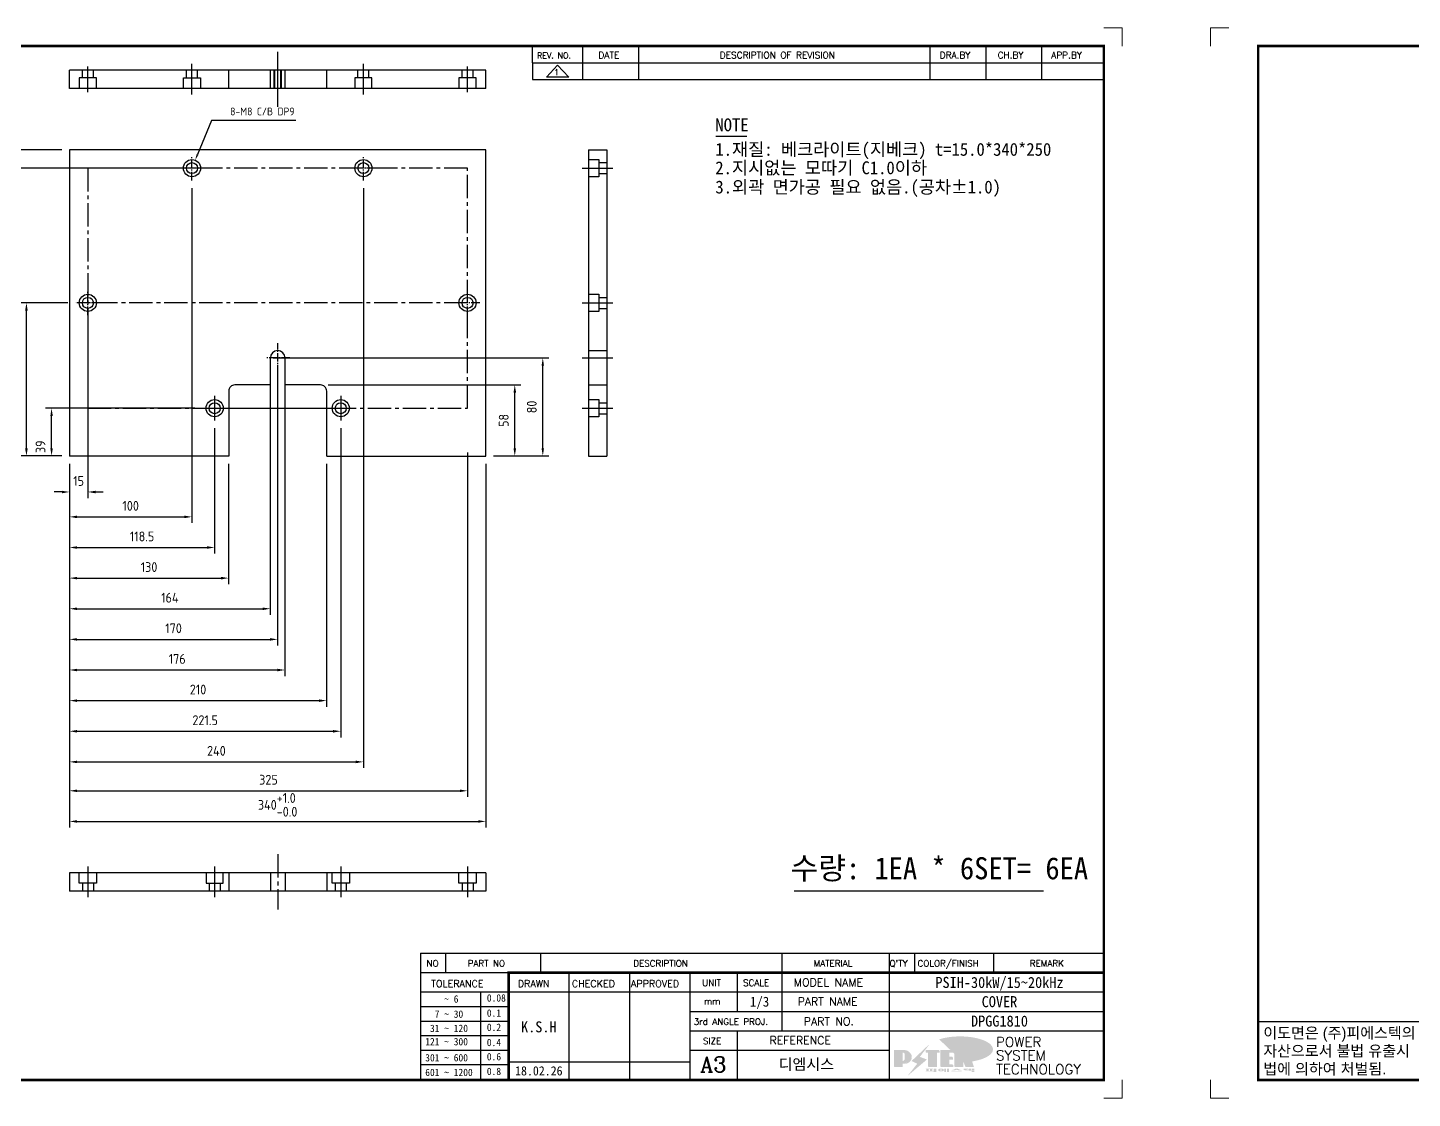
# Model space of a CAD drawing. Header units: millimetres. Extents: x 24815 to 37444, y -10619 to 6020.
# Drawn here: x 26758 to 27889, y -9398 to -8524 of the extents above; entities that cross this region are included whole.
import ezdxf
from ezdxf.enums import TextEntityAlignment as Align

# ---------------------------------------------------------------- set-up
doc = ezdxf.new("R2010")
doc.units = ezdxf.units.MM
for name, pattern in [('CENTER', [50.8, 31.75, -6.35, 6.35, -6.35]), ('CENTER1', [10, 7, -1, 1, -1]), ('CENTER2', [28.575, 19.05, -3.175, 3.175, -3.175]), ('HIDDEN', [9.525, 6.35, -3.175])]:
    doc.linetypes.add(name, pattern=pattern)
for name, color, linetype in [('______', 7, 'Continuous'), ('CENTER', 1, 'CENTER'), ('FORMAT-1', 7, 'Continuous'), ('HIDDEN', 2, 'HIDDEN'), ('line', 3, 'Continuous')]:
    doc.layers.add(name, color=color, linetype=linetype)
doc.styles.add('h1', font='')
doc.styles.add('HAN', font='')
doc.styles.add('RC', font='ROMANC.SHX')
doc.styles.add('ROMANT', font='romant')
doc.styles.get("Standard").update_dxf_attribs({"font": 'ISOCP.SHX', "bigfont": 'WHGTXT.SHX'})
doc.styles.get('h1').set_extended_font_data('New Gulim')
doc.styles.get('HAN').set_extended_font_data('GulimChe')
doc.dimstyles.new('PS-2', dxfattribs={"dimscale": 2, "dimtxt": 3.2, "dimasz": 2.5, "dimexe": 2, "dimexo": 2.5, "dimgap": 2, "dimtad": 1, "dimtoh": 1, "dimrnd": 0.05, "dimzin": 12, "dimdsep": 46, "dimtxsty": 'Standard', "dimcen": 0, "dimclrt": 2, "dimazin": 3, "dimtfac": 1, "dimtofl": 0, "dimtmove": 0, "dimatfit": 3, "dimfxl": 0.18, "dimtolj": 1, "dimtzin": 0, "dimarcsym": 0})
doc.dimstyles.new('PS-2.5', dxfattribs={"dimscale": 2.5, "dimtxt": 3.2, "dimasz": 2.5, "dimexe": 2, "dimexo": 2.5, "dimgap": 2, "dimtad": 1, "dimtoh": 1, "dimrnd": 0.05, "dimzin": 12, "dimdsep": 46, "dimtxsty": 'Standard', "dimcen": 0, "dimclrt": 2, "dimazin": 3, "dimtfac": 1, "dimtofl": 0, "dimtmove": 0, "dimatfit": 3, "dimfxl": 0.18, "dimtolj": 1, "dimtzin": 0, "dimarcsym": 0})

# ---------------------------------------------------------------- blocks, each defined once
blk = doc.blocks.new('t3')
for p, q in [((0, 15.88), (46.25, 15.88)), ((0, 15.88), (0, 0)), ((46.25, 15.88), (46.25, 0)), ((0, 0), (46.25, 0))]:
    blk.add_line(p, q)
at = {"color": 1, "style": 'h1'}
for s, p in [('이도면은 (주)피에스텍의', (1.4, 11.29)), ('자산으로서 불법 유출시', (1.4, 6.41)), ('법에 의하여 처벌됨.', (1.4, 1.52))]:
    blk.add_text(s, height=3, dxfattribs=at).set_placement(p)
blk = doc.blocks.new('new LOGO')
at = {"layer": 'line'}
h = blk.add_hatch(color=253, dxfattribs=at)
edge = h.paths.add_edge_path()
edge.add_ellipse((333.9, 86.4), major_axis=(-165.9, 0), ratio=0.39426, start_angle=111.51268, end_angle=334.46902)
edge.add_ellipse((314.1, 81.2), major_axis=(-153.7, 0), ratio=0.40699, start_angle=121.30662, end_angle=327.74369, ccw=False)
edge.add_line((394, 27.8), (394.7, 25.6))
h = blk.add_hatch(color=1, dxfattribs=at)
h.paths.add_polyline_path([(41.5, 16.4), (54.3, 16.4, 1), (54.3, 82.9), (0, 82.9), (0, -0.1), (41.5, -0.1)])
h.paths.add_polyline_path([(41.5, 27.9), (41.5, 71.9), (43.6, 71.9, -0.414214), (54.6, 60.9), (54.6, 38.9, -0.414214), (43.6, 27.9)], flags=16)
h.paths.add_polyline_path([(214.7, 71.9), (227.5, 71.9), (227.5, 82.9), (159.7, 82.9), (159.7, 71.9), (172.5, 71.9), (172.5, -0.1), (214.7, -0.1)])
h.paths.add_polyline_path([(276, 37.4), (294.8, 37.4), (294.8, 49.1), (276, 49.1), (276, 71.9), (294.8, 71.9), (294.8, 82.9), (234.5, 82.9), (234.5, -0.1), (297, -0.1), (297, 10.9), (276, 10.9)])
h.paths.add_polyline_path([(347.2, 35.2), (359.7, -0.1), (400.5, -0.1), (379.6, 66.8), (399.7, 82.9), (380.6, 82.9), (347.2, 61.6), (347.2, 82.9), (305.5, 82.9), (305.5, -0.1), (347.2, -0.1)])
h = blk.add_hatch(color=250, dxfattribs=at)
h.paths.add_polyline_path([(44.5, 69.4), (46.6, 69.4, -0.129793), (52, 68, 0.221832), (43.6, 71.9), (41.5, 71.9), (41.5, 27.9), (43.6, 27.9, 0.02048), (44.5, 28)], flags=17)
h.paths.add_polyline_path([(44.5, 13.9), (57.3, 13.9, 0.72362), (77.1, 73.9, -0.679777), (54.3, 16.4), (41.5, 16.4), (41.5, -0.1), (3, -0.1), (3, -2.6), (44.5, -2.6)])
h.paths.add_polyline_path([(117.9, 14.2), (71.5, -44.4), (77.1, -39.6), (120.8, 15.6), (92, 28.9), (173.3, 106), (177.5, 111.4), (89.1, 27.6)])
h.paths.add_polyline_path([(162.7, 71.9), (162.7, 69.4), (172.5, 69.4), (172.5, 71.9)], flags=17)
h.paths.add_polyline_path([(217.7, 69.4), (230.5, 69.4), (230.5, 80.4), (227.5, 80.4), (227.5, 71.9), (214.7, 71.9), (214.7, -0.1), (175.5, -0.1), (175.5, -2.6), (217.7, -2.6)])
h.paths.add_polyline_path([(297.8, 46.6), (294.8, 46.6), (294.8, 37.4), (276, 37.4), (276, 10.9), (279, 10.9), (279, 34.9), (297.8, 34.9)])
h.paths.add_polyline_path([(300, 8.4), (297, 8.4), (297, -0.1), (237.5, -0.1), (237.5, -2.6), (300, -2.6)])
h.paths.add_polyline_path([(297.8, 80.4), (294.8, 80.4), (294.8, 71.9), (276, 71.9), (276, 49.1), (279, 49.1), (279, 69.4), (297.8, 69.4)])
h.paths.add_polyline_path([(350.2, 80.4), (347.2, 80.4), (347.2, 61.6), (350.2, 63.5)])
h.paths.add_polyline_path([(350.2, 26.7), (347.2, 35.2), (347.2, -0.1), (308.5, -0.1), (308.5, -2.6), (350.2, -2.6)])
h.paths.add_polyline_path([(402.7, 80.4), (396.5, 80.4), (379.6, 66.8), (400.5, -0.1), (361.8, -0.1), (362.7, -2.6), (403.5, -2.6), (382.6, 64.3)])
blk.add_hatch(color=5, dxfattribs=at).paths.add_polyline_path([(166.3, 35), (131, 49), (180.4, 112.7), (92, 28.9), (120.8, 15.6), (74.4, -43)])
h = blk.add_hatch(color=250, dxfattribs=at)
edge = h.paths.add_edge_path()
edge.add_ellipse((237.8, -17.6), major_axis=(-14.3, 0), ratio=0.526336, start_angle=192.2456, end_angle=269.07481)
edge.add_line((238.1, -10.1), (237.6, -10.1))
edge.add_ellipse((237.8, -17.6), major_axis=(-14.3, 0), ratio=0.526336, start_angle=270.92519, end_angle=449.07481)
edge.add_line((237.6, -25.1), (238.1, -25.1))
edge.add_ellipse((237.8, -17.6), major_axis=(-14.3, 0), ratio=0.526336, start_angle=450.92519, end_angle=527.7544)
edge.add_line((251.7, -19.2), (254.1, -19.2))
edge.add_line((254.1, -19.2), (254.1, -27.1))
edge.add_line((254.1, -27.1), (263.1, -27.1))
edge.add_line((263.1, -27.1), (263.1, -10.1))
edge.add_line((263.1, -10.1), (254.1, -10.1))
edge.add_line((254.1, -10.1), (254.1, -16))
edge.add_line((254.1, -16), (251.7, -16))
h.paths.add_polyline_path([(241, -16.4), (241, -18.7, -1), (234.4, -18.7), (234.4, -16.4, -1)], flags=16)
h.paths.add_polyline_path([(278.2, -10.1), (268.1, -10.1), (268.1, -27.1), (278.2, -27.1)])
h.paths.add_polyline_path([(310.3, -10.1), (310.3, -11.1, -0.157169), (289.3, -17.5), (294, -19.9, 0.128407), (316.3, -15.9, 0.128407), (338.6, -19.9), (343.3, -17.5, -0.157169), (322.2, -11.1), (322.2, -10.1)])
h.paths.add_polyline_path([(342.1, -25.1), (342.1, -22.3), (290.4, -22.3), (290.4, -25.1)])
h.paths.add_polyline_path([(352, -10.1), (352, -16.2, 0.414214), (354, -18.2), (378.7, -18.2), (378.7, -19.6), (390.2, -19.6), (390.2, -10.1), (378.7, -10.1), (378.7, -13.6), (374.7, -13.6), (374.7, -15.1), (378.7, -15.1), (378.7, -16.2), (364.7, -16.2), (364.7, -15.1), (371.2, -15.1), (371.2, -13.6), (364.7, -13.6), (364.7, -12.6), (374.7, -12.6), (374.7, -10.1)])
h.paths.add_polyline_path([(393.8, -10.1), (393.8, -19.6), (405, -19.6), (405, -10.1)])
h.paths.add_polyline_path([(405, -27.1), (405, -20.9), (356.8, -20.9), (356.8, -23), (391.8, -23), (391.8, -27.1)])
h.paths.add_polyline_path([(200.4, -10.1), (200.4, -22.3), (193.2, -22.3), (193.2, -12.6), (196.6, -12.6), (196.6, -10.1), (161, -10.1), (161, -12.6), (164.5, -12.6), (164.5, -22.3), (161, -22.3), (161, -25.1), (200.4, -25.1), (200.4, -27.1), (213.9, -27.1), (213.9, -10.1)])
h.paths.add_polyline_path([(182, -12.6), (175.6, -12.6), (175.6, -22.3), (182, -22.3)], flags=17)
blk = doc.blocks.new('format-3')
at = {"color": 3, "lineweight": 9}
for p, q in [((0, 286.3), (0, 291.3)), ((5, 291.3), (0, 291.3)), ((414.5, 291.3), (419.5, 291.3)), ((419.5, 286.3), (419.5, 291.3)), ((0, 5), (0, 0)), ((419.5, 5), (419.5, 0)), ((5, 0), (0, 0)), ((414.5, 0), (419.5, 0))]:
    blk.add_line(p, q, dxfattribs=at)
at = {"color": 180}
for p, q in [((258.97, 281.75), (258.97, 286.3)), ((272.71, 281.75), (272.71, 286.3)), ((287.94, 281.75), (287.94, 286.3)), ((367.22, 281.75), (367.22, 286.3)), ((382.45, 281.75), (382.45, 286.3)), ((397.61, 281.75), (397.61, 286.3)), ((258.97, 281.75), (414.5, 281.75)), ((228.5, 39.49), (228.5, 5)), ((228.5, 39.49), (414.5, 39.49)), ((235.29, 39.49), (235.29, 34.21)), ((261.24, 34.21), (261.24, 39.49)), ((326.9, 39.49), (326.9, 34.21)), ((356.11, 39.49), (356.11, 34.21)), ((362.93, 39.49), (362.93, 34.21)), ((384.48, 39.49), (384.48, 34.21)), ((228.5, 34.21), (252.48, 34.21)), ((268.96, 5), (268.96, 34.21)), ((285.45, 5), (285.45, 34.21)), ((301.94, 5), (301.94, 34.21)), ((314.72, 34.21), (314.72, 23.65)), ((326.9, 34.21), (326.9, 18.37)), ((356.11, 34.21), (356.11, 5)), ((228.5, 28.93), (252.48, 28.93)), ((244.89, 5.23), (244.89, 28.93)), ((252.48, 28.93), (414.5, 28.93)), ((228.5, 24.98), (252.48, 24.98)), ((301.94, 23.65), (414.5, 23.65)), ((228.5, 21.03), (252.48, 21.03)), ((228.5, 17.08), (252.48, 17.08)), ((301.94, 18.37), (414.5, 18.37)), ((314.72, 18.37), (314.72, 5)), ((228.5, 13.13), (252.48, 13.13)), ((301.94, 13.09), (356.11, 13.09)), ((228.5, 9.18), (252.48, 9.18)), ((252.48, 9.95), (301.94, 9.95))]:
    blk.add_line(p, q, dxfattribs=at)
at = {"const_width": 0.7}
blk.add_lwpolyline([(252.48, 5), (252.48, 34.21), (414.5, 34.21)], dxfattribs=at)
at = {"layer": 'FORMAT-1', "const_width": 0.7}
blk.add_lwpolyline([(13, 5), (13, 286.3), (414.5, 286.3), (414.5, 5)], close=True, dxfattribs=at)
blk.add_blockref('t3', (13, 5))
at = {"xscale": 0.05400000000000027, "yscale": 0.05400000000000027, "zscale": 0.05400000000000027}
blk.add_blockref('new LOGO', (357.35, 8.65), dxfattribs=at)
at = {"color": 2}
for s, height, style, p in [('REV. NO.', 1.56, 'RC', (260.23, 282.95)), ('DATE', 1.788, 'RC', (276.95, 282.94)), ('DESCRIPTION OF REVISION', 1.7875, 'RC', (309.98, 282.94)), ('DRA.BY', 1.788, 'RC', (369.83, 282.94)), ('CH.BY', 1.788, 'RC', (385.59, 282.94)), ('APP.BY', 1.788, 'RC', (400.18, 282.94)), ('COLOR/FINISH', 1.7424, 'RC', (363.8, 35.83)), ('NO', 1.742, 'RC', (230.16, 35.83)), ('PART NO', 1.742, 'RC', (241.36, 35.83)), ('DESCRIPTION', 1.7424, 'RC', (286.43, 35.83)), ('MATERIAL', 1.742, 'RC', (335.52, 35.83)), ("Q'TY", 1.742, 'RC', (356.17, 35.83)), ('REMARK', 1.742, 'RC', (394.37, 35.83)), (' TOLERANCE', 1.9, 'RC', (230.11, 30.22)), ('DRAWN', 1.9, 'RC', (255, 30.22)), ('CHECKED', 1.9, 'RC', (269.71, 30.22)), ('APPROVED', 1.9, 'RC', (285.8, 30.22)), ('UNIT', 1.742, 'RC', (305.19, 30.55)), ('SCALE', 1.742, 'RC', (316.32, 30.55)), ('MODEL NAME', 2.178, 'RC', (330.12, 30.46)), ('    ~ 6', 2, 'HAN', (229.8, 26.03)), ('0.08', 2, 'HAN', (246.57, 26.31)), ('mm', 1.742, 'RC', (305.67, 25.56)), ('PART NAME', 2.178, 'RC', (331.17, 25.24)), ('  7 ~ 30', 2, 'HAN', (229.8, 21.91)), ('0.1', 2, 'HAN', (246.57, 22.2)), (' 31 ~ 120', 2, 'HAN', (229.8, 18.04)), ('0.2', 2, 'HAN', (246.57, 18.32)), ('3rd ANGLE PROJ.', 1.7424, 'RC', (302.87, 19.97)), ('PART NO.', 2.178, 'RC', (332.84, 19.85)), ('121 ~ 300', 2, 'HAN', (229.8, 14.42)), ('0.4', 2, 'HAN', (246.57, 14.2)), ('SIZE', 1.742, 'RC', (305.39, 14.71)), ('REFERENCE', 2.178, 'RC', (323.52, 14.69)), ('301 ~ 600', 2, 'HAN', (229.8, 10.04)), ('0.6', 2, 'HAN', (246.57, 10.32)), ('601 ~ 1200', 2, 'HAN', (229.8, 6.05)), ('0.8', 2, 'HAN', (246.57, 6.33))]:
    blk.add_text(s, height=height, dxfattribs=dict(at, style=style)).set_placement(p)
at = {"style": 'ROMANT'}
for s, p in [('POWER', (385.15, 13.96)), ('SYSTEM', (385.15, 10.31)), ('TECHNOLOGY', (385.15, 6.56))]:
    blk.add_text(s, height=2.7, dxfattribs=at).set_placement(p)
at = {"color": 2, "lineweight": 25, "style": 'RC'}
blk.add_text('A3', height=4.182, dxfattribs=at).set_placement((304.61, 7.14))
at = {"style": 'HAN'}
for tag, height, p in [('MODEL-NAME', 3, (386.1, 31.53)), ('SCALE', 2.7, (320.81, 26.29)), ('PART-NAME', 3, (386.1, 26.29)), ('DRA-BY', 3, (260.72, 19.44)), ('CH-BY', 3, (277.21, 19.44)), ('APP-BY', 3, (293.7, 19.44)), ('PART-NO', 3, (386.1, 21.01)), ('DRA-DATE', 2.5, (260.72, 7.47)), ('CH-DATE', 2.5, (277.21, 7.47)), ('APP-DATE', 2.5, (293.7, 7.47)), ('관련업체', 3, (333.52, 9.26))]:
    blk.add_attdef(tag, text='', height=height, dxfattribs=at).set_placement(p, align=Align.MIDDLE_CENTER)
blk = doc.blocks.new('re3')
at = {"color": 180}
for p, q in [((0, 0), (0, -4.55)), ((6.87, -0.64), (3.86, -3.91)), ((6.87, -0.64), (9.88, -3.91)), ((13.74, -4.55), (13.74, 0)), ((28.97, -4.55), (28.97, 0)), ((108.25, -4.55), (108.25, 0)), ((123.49, -4.55), (123.49, 0)), ((138.64, -4.55), (138.64, 0)), ((0, -4.55), (155.53, -4.55)), ((9.88, -3.91), (3.86, -3.91))]:
    blk.add_line(p, q, dxfattribs=at)
at = {"color": 2, "style": 'RC', "oblique": 15}
blk.add_attdef('REV.NO', text='', height=1.56, dxfattribs=at).set_placement((6.59, -2.56), align=Align.MIDDLE_CENTER)
blk.add_attdef('-1', text='', height=1.56, dxfattribs=at).set_placement((9.37, -1.66), align=Align.MIDDLE_LEFT)
at = {"color": 2, "style": 'HAN'}
for tag, p in [('REV.-DATE', (21.36, -2.28)), ('DRA.BY', (115.87, -2.28)), ('CH.BY', (131.07, -2.28)), ('APP.BY', (147.09, -2.28))]:
    blk.add_attdef(tag, text='', height=2.5, dxfattribs=at).set_placement(p, align=Align.MIDDLE_CENTER)
blk.add_attdef('DESCRIPTION-OF-REVISION', text='', height=2.5, dxfattribs=at).set_placement((31.61, -2.28), align=Align.MIDDLE_LEFT)
blk = doc.blocks.new('*D1176')
at = {"color": 0, "lineweight": -2, "transparency": 16777216}
for p, q in [((26908.1, -8599.6), (26896.8, -8627.4)), ((26977.1, -8599.6), (26908.1, -8599.6))]:
    blk.add_line(p, q, dxfattribs=at)
at = {"color": 0, "transparency": 16777216}
blk.add_solid([(26896, -8627.1), (26897.5, -8627.7), (26894.9, -8632.1)], dxfattribs=at)
at = {"layer": 'Defpoints', "color": 0, "transparency": 16777216}
for p in [(26894.9, -8632.1), (26889.6, -8645)]:
    blk.add_point(p, dxfattribs=at)
at = {"color": 2, "transparency": 16777216, "insert": (26949.7, -8592.3), "char_height": 6.4, "attachment_point": 5}
blk.add_mtext('\\A1;8-M8 C/B DP9', dxfattribs=at)
blk = doc.blocks.new('*D1177')
at = {"layer": '______', "color": 0, "lineweight": -2, "ltscale": 10, "transparency": 16777216}
for p, q in [((26807.2, -8764.8), (26807.2, -8907.9)), ((26792.2, -8879.8), (26792.2, -8907.9)), ((26786, -8902.9), (26779.7, -8902.9)), ((26813.5, -8902.9), (26819.7, -8902.9))]:
    blk.add_line(p, q, dxfattribs=at)
at = {"layer": '______', "color": 0, "ltscale": 10, "transparency": 16777216}
for points in [[(26786, -8901.9), (26786, -8904), (26792.2, -8902.9)], [(26813.5, -8901.9), (26813.5, -8904), (26807.2, -8902.9)]]:
    blk.add_solid(points, dxfattribs=at)
at = {"layer": 'Defpoints', "color": 0, "ltscale": 10, "transparency": 16777216}
for p in [(26807.2, -8758.5), (26792.2, -8873.5), (26807.2, -8902.9)]:
    blk.add_point(p, dxfattribs=at)
at = {"layer": '______', "color": 2, "ltscale": 10, "transparency": 16777216, "insert": (26799.7, -8893.9), "char_height": 8, "attachment_point": 5}
blk.add_mtext('\\A1;15', dxfattribs=at)
blk = doc.blocks.new('*D1178')
at = {"layer": '______', "color": 0, "lineweight": -2, "ltscale": 10, "transparency": 16777216}
for p, q in [((26892.2, -8654.8), (26892.2, -8928.2)), ((26792.2, -8879.8), (26792.2, -8928.2)), ((26798.5, -8923.2), (26886, -8923.2))]:
    blk.add_line(p, q, dxfattribs=at)
at = {"layer": '______', "color": 0, "ltscale": 10, "transparency": 16777216}
for points in [[(26798.5, -8922.2), (26798.5, -8924.3), (26792.2, -8923.2)], [(26886, -8922.2), (26886, -8924.3), (26892.2, -8923.2)]]:
    blk.add_solid(points, dxfattribs=at)
at = {"layer": 'Defpoints', "color": 0, "ltscale": 10, "transparency": 16777216}
for p in [(26892.2, -8648.5), (26792.2, -8873.5), (26892.2, -8923.2)]:
    blk.add_point(p, dxfattribs=at)
at = {"layer": '______', "color": 2, "ltscale": 10, "transparency": 16777216, "insert": (26842.2, -8914.2), "char_height": 8, "attachment_point": 5}
blk.add_mtext('\\A1;100', dxfattribs=at)
blk = doc.blocks.new('*D1179')
at = {"layer": '______', "color": 0, "lineweight": -2, "ltscale": 10, "transparency": 16777216}
for p, q in [((26910.7, -8850.8), (26910.7, -8953.2)), ((26792.2, -8879.8), (26792.2, -8953.2)), ((26798.5, -8948.2), (26904.5, -8948.2))]:
    blk.add_line(p, q, dxfattribs=at)
at = {"layer": '______', "color": 0, "ltscale": 10, "transparency": 16777216}
for points in [[(26798.5, -8947.2), (26798.5, -8949.3), (26792.2, -8948.2)], [(26904.5, -8947.2), (26904.5, -8949.3), (26910.7, -8948.2)]]:
    blk.add_solid(points, dxfattribs=at)
at = {"layer": 'Defpoints', "color": 0, "ltscale": 10, "transparency": 16777216}
for p in [(26910.7, -8844.5), (26792.2, -8873.5), (26910.7, -8948.2)]:
    blk.add_point(p, dxfattribs=at)
at = {"layer": '______', "color": 2, "ltscale": 10, "transparency": 16777216, "insert": (26851.5, -8939.2), "char_height": 8, "attachment_point": 5}
blk.add_mtext('\\A1;118.5', dxfattribs=at)
blk = doc.blocks.new('*D1180')
at = {"layer": '______', "color": 0, "lineweight": -2, "ltscale": 10, "transparency": 16777216}
for p, q in [((26792.2, -8879.8), (26792.2, -8978.2)), ((26922.2, -8879.8), (26922.2, -8978.2)), ((26798.5, -8973.2), (26916, -8973.2))]:
    blk.add_line(p, q, dxfattribs=at)
at = {"layer": '______', "color": 0, "ltscale": 10, "transparency": 16777216}
for points in [[(26798.5, -8972.2), (26798.5, -8974.3), (26792.2, -8973.2)], [(26916, -8972.2), (26916, -8974.3), (26922.2, -8973.2)]]:
    blk.add_solid(points, dxfattribs=at)
at = {"layer": 'Defpoints', "color": 0, "ltscale": 10, "transparency": 16777216}
for p in [(26792.2, -8873.5), (26922.2, -8873.5), (26922.2, -8973.2)]:
    blk.add_point(p, dxfattribs=at)
at = {"layer": '______', "color": 2, "ltscale": 10, "transparency": 16777216, "insert": (26857.2, -8964.2), "char_height": 8, "attachment_point": 5}
blk.add_mtext('\\A1;130', dxfattribs=at)
blk = doc.blocks.new('*D1181')
at = {"layer": '______', "color": 0, "lineweight": -2, "ltscale": 10, "transparency": 16777216}
for p, q in [((26956.2, -8799.8), (26956.2, -9003.2)), ((26792.2, -8879.8), (26792.2, -9003.2)), ((26798.5, -8998.2), (26950, -8998.2))]:
    blk.add_line(p, q, dxfattribs=at)
at = {"layer": '______', "color": 0, "ltscale": 10, "transparency": 16777216}
for points in [[(26798.5, -8997.2), (26798.5, -8999.3), (26792.2, -8998.2)], [(26950, -8997.2), (26950, -8999.3), (26956.2, -8998.2)]]:
    blk.add_solid(points, dxfattribs=at)
at = {"layer": 'Defpoints', "color": 0, "ltscale": 10, "transparency": 16777216}
for p in [(26956.2, -8793.5), (26792.2, -8873.5), (26956.2, -8998.2)]:
    blk.add_point(p, dxfattribs=at)
at = {"layer": '______', "color": 2, "ltscale": 10, "transparency": 16777216, "insert": (26874.2, -8989.2), "char_height": 8, "attachment_point": 5}
blk.add_mtext('\\A1;164', dxfattribs=at)
blk = doc.blocks.new('*D1182')
at = {"layer": '______', "color": 0, "lineweight": -2, "ltscale": 10, "transparency": 16777216}
for p, q in [((26962.2, -8800.8), (26962.2, -9028.2)), ((26792.2, -8879.8), (26792.2, -9028.2)), ((26798.5, -9023.2), (26956, -9023.2))]:
    blk.add_line(p, q, dxfattribs=at)
at = {"layer": '______', "color": 0, "ltscale": 10, "transparency": 16777216}
for points in [[(26798.5, -9022.2), (26798.5, -9024.3), (26792.2, -9023.2)], [(26956, -9022.2), (26956, -9024.3), (26962.2, -9023.2)]]:
    blk.add_solid(points, dxfattribs=at)
at = {"layer": 'Defpoints', "color": 0, "ltscale": 10, "transparency": 16777216}
for p in [(26962.2, -8794.5), (26792.2, -8873.5), (26962.2, -9023.2)]:
    blk.add_point(p, dxfattribs=at)
at = {"layer": '______', "color": 2, "ltscale": 10, "transparency": 16777216, "insert": (26877.2, -9014.2), "char_height": 8, "attachment_point": 5}
blk.add_mtext('\\A1;170', dxfattribs=at)
blk = doc.blocks.new('*D1183')
at = {"layer": '______', "color": 0, "lineweight": -2, "ltscale": 10, "transparency": 16777216}
for p, q in [((26968.2, -8799.8), (26968.2, -9053.2)), ((26792.2, -8879.8), (26792.2, -9053.2)), ((26798.5, -9048.2), (26962, -9048.2))]:
    blk.add_line(p, q, dxfattribs=at)
at = {"layer": '______', "color": 0, "ltscale": 10, "transparency": 16777216}
for points in [[(26798.5, -9047.2), (26798.5, -9049.3), (26792.2, -9048.2)], [(26962, -9047.2), (26962, -9049.3), (26968.2, -9048.2)]]:
    blk.add_solid(points, dxfattribs=at)
at = {"layer": 'Defpoints', "color": 0, "ltscale": 10, "transparency": 16777216}
for p in [(26968.2, -8793.5), (26792.2, -8873.5), (26968.2, -9048.2)]:
    blk.add_point(p, dxfattribs=at)
at = {"layer": '______', "color": 2, "ltscale": 10, "transparency": 16777216, "insert": (26880.2, -9039.2), "char_height": 8, "attachment_point": 5}
blk.add_mtext('\\A1;176', dxfattribs=at)
blk = doc.blocks.new('*D1184')
at = {"layer": '______', "color": 0, "lineweight": -2, "ltscale": 10, "transparency": 16777216}
for p, q in [((26792.2, -8879.8), (26792.2, -9078.2)), ((27002.2, -8879.8), (27002.2, -9078.2)), ((26798.5, -9073.2), (26996, -9073.2))]:
    blk.add_line(p, q, dxfattribs=at)
at = {"layer": '______', "color": 0, "ltscale": 10, "transparency": 16777216}
for points in [[(26798.5, -9072.2), (26798.5, -9074.3), (26792.2, -9073.2)], [(26996, -9072.2), (26996, -9074.3), (27002.2, -9073.2)]]:
    blk.add_solid(points, dxfattribs=at)
at = {"layer": 'Defpoints', "color": 0, "ltscale": 10, "transparency": 16777216}
for p in [(26792.2, -8873.5), (27002.2, -8873.5), (27002.2, -9073.2)]:
    blk.add_point(p, dxfattribs=at)
at = {"layer": '______', "color": 2, "ltscale": 10, "transparency": 16777216, "insert": (26897.2, -9064.2), "char_height": 8, "attachment_point": 5}
blk.add_mtext('\\A1;210', dxfattribs=at)
blk = doc.blocks.new('*D1185')
at = {"layer": '______', "color": 0, "lineweight": -2, "ltscale": 10, "transparency": 16777216}
for p, q in [((27013.7, -8850.8), (27013.7, -9103.2)), ((26792.2, -8879.8), (26792.2, -9103.2)), ((26798.5, -9098.2), (27007.5, -9098.2))]:
    blk.add_line(p, q, dxfattribs=at)
at = {"layer": '______', "color": 0, "ltscale": 10, "transparency": 16777216}
for points in [[(26798.5, -9097.2), (26798.5, -9099.3), (26792.2, -9098.2)], [(27007.5, -9097.2), (27007.5, -9099.3), (27013.7, -9098.2)]]:
    blk.add_solid(points, dxfattribs=at)
at = {"layer": 'Defpoints', "color": 0, "ltscale": 10, "transparency": 16777216}
for p in [(27013.7, -8844.5), (26792.2, -8873.5), (27013.7, -9098.2)]:
    blk.add_point(p, dxfattribs=at)
at = {"layer": '______', "color": 2, "ltscale": 10, "transparency": 16777216, "insert": (26903, -9089.2), "char_height": 8, "attachment_point": 5}
blk.add_mtext('\\A1;221.5', dxfattribs=at)
blk = doc.blocks.new('*D1186')
at = {"layer": '______', "color": 0, "lineweight": -2, "ltscale": 10, "transparency": 16777216}
for p, q in [((27032.2, -8654.8), (27032.2, -9128.2)), ((26792.2, -8879.8), (26792.2, -9128.2)), ((26798.5, -9123.2), (27026, -9123.2))]:
    blk.add_line(p, q, dxfattribs=at)
at = {"layer": '______', "color": 0, "ltscale": 10, "transparency": 16777216}
for points in [[(26798.5, -9122.2), (26798.5, -9124.3), (26792.2, -9123.2)], [(27026, -9122.2), (27026, -9124.3), (27032.2, -9123.2)]]:
    blk.add_solid(points, dxfattribs=at)
at = {"layer": 'Defpoints', "color": 0, "ltscale": 10, "transparency": 16777216}
for p in [(27032.2, -8648.5), (26792.2, -8873.5), (27032.2, -9123.2)]:
    blk.add_point(p, dxfattribs=at)
at = {"layer": '______', "color": 2, "ltscale": 10, "transparency": 16777216, "insert": (26912.2, -9114.2), "char_height": 8, "attachment_point": 5}
blk.add_mtext('\\A1;240', dxfattribs=at)
blk = doc.blocks.new('*D1187')
at = {"layer": '______', "color": 0, "lineweight": -2, "ltscale": 10, "transparency": 16777216}
for p, q in [((27117.2, -8870.8), (27117.2, -9151.8)), ((26792.2, -8879.8), (26792.2, -9151.8)), ((26798.5, -9146.8), (27111, -9146.8))]:
    blk.add_line(p, q, dxfattribs=at)
at = {"layer": '______', "color": 0, "ltscale": 10, "transparency": 16777216}
for points in [[(26798.5, -9145.8), (26798.5, -9147.9), (26792.2, -9146.8)], [(27111, -9145.8), (27111, -9147.9), (27117.2, -9146.8)]]:
    blk.add_solid(points, dxfattribs=at)
at = {"layer": 'Defpoints', "color": 0, "ltscale": 10, "transparency": 16777216}
for p in [(26792.2, -8873.5), (27117.2, -8864.5), (27117.2, -9146.8)]:
    blk.add_point(p, dxfattribs=at)
at = {"layer": '______', "color": 2, "ltscale": 10, "transparency": 16777216, "insert": (26954.7, -9137.8), "char_height": 8, "attachment_point": 5}
blk.add_mtext('\\A1;325', dxfattribs=at)
blk = doc.blocks.new('*D1188')
at = {"layer": '______', "color": 0, "lineweight": -2, "ltscale": 10, "transparency": 16777216}
for p, q in [((26792.2, -8879.8), (26792.2, -9176.8)), ((27132.2, -8879.8), (27132.2, -9176.8)), ((26798.5, -9171.8), (27126, -9171.8))]:
    blk.add_line(p, q, dxfattribs=at)
at = {"layer": '______', "color": 0, "ltscale": 10, "transparency": 16777216}
for points in [[(26798.5, -9170.8), (26798.5, -9172.9), (26792.2, -9171.8)], [(27126, -9170.8), (27126, -9172.9), (27132.2, -9171.8)]]:
    blk.add_solid(points, dxfattribs=at)
at = {"layer": 'Defpoints', "color": 0, "ltscale": 10, "transparency": 16777216}
for p in [(26792.2, -8873.5), (27132.2, -8873.5), (27132.2, -9171.8)]:
    blk.add_point(p, dxfattribs=at)
at = {"layer": '______', "color": 2, "ltscale": 10, "transparency": 16777216, "insert": (26962.2, -9158.3), "char_height": 8, "attachment_point": 5}
blk.add_mtext('\\A1;340\\S+1.0^ -0.0;', dxfattribs=at)
blk = doc.blocks.new('*D1189')
at = {"layer": '______', "color": 0, "lineweight": -2, "ltscale": 10, "transparency": 16777216}
for p, q in [((26894.5, -8834.5), (26772.6, -8834.5)), ((26777.6, -8867.3), (26777.6, -8840.8)), ((26786, -8873.5), (26772.6, -8873.5))]:
    blk.add_line(p, q, dxfattribs=at)
at = {"layer": '______', "color": 0, "ltscale": 10, "transparency": 16777216}
for points in [[(26776.6, -8840.8), (26778.6, -8840.8), (26777.6, -8834.5)], [(26776.6, -8867.3), (26778.6, -8867.3), (26777.6, -8873.5)]]:
    blk.add_solid(points, dxfattribs=at)
at = {"layer": 'Defpoints', "color": 0, "ltscale": 10, "transparency": 16777216}
for p in [(26777.6, -8834.5), (26900.7, -8834.5), (26792.2, -8873.5)]:
    blk.add_point(p, dxfattribs=at)
at = {"layer": '______', "color": 2, "ltscale": 10, "transparency": 16777216, "insert": (26768.6, -8866), "char_height": 8, "attachment_point": 5, "rotation": 90}
blk.add_mtext('\\A1;39', dxfattribs=at)
blk = doc.blocks.new('*D1190')
at = {"layer": '______', "color": 0, "lineweight": -2, "ltscale": 10, "transparency": 16777216}
for p, q in [((26958.5, -8793.5), (27183.7, -8793.5)), ((27178.7, -8867.3), (27178.7, -8799.8)), ((27138.5, -8873.5), (27183.7, -8873.5))]:
    blk.add_line(p, q, dxfattribs=at)
at = {"layer": '______', "color": 0, "ltscale": 10, "transparency": 16777216}
for points in [[(27177.7, -8799.8), (27179.7, -8799.8), (27178.7, -8793.5)], [(27177.7, -8867.3), (27179.7, -8867.3), (27178.7, -8873.5)]]:
    blk.add_solid(points, dxfattribs=at)
at = {"layer": 'Defpoints', "color": 0, "ltscale": 10, "transparency": 16777216}
for p in [(26952.2, -8793.5), (27178.7, -8793.5), (27132.2, -8873.5)]:
    blk.add_point(p, dxfattribs=at)
at = {"layer": '______', "color": 2, "ltscale": 10, "transparency": 16777216, "insert": (27169.7, -8833.5), "char_height": 8, "attachment_point": 5, "rotation": 90}
blk.add_mtext('\\A1;80', dxfattribs=at)
blk = doc.blocks.new('*D1191')
at = {"layer": '______', "color": 0, "lineweight": -2, "ltscale": 10, "transparency": 16777216}
for p, q in [((26791, -8748.5), (26752.1, -8748.5)), ((26757.1, -8867.3), (26757.1, -8754.8)), ((26786, -8873.5), (26752.1, -8873.5))]:
    blk.add_line(p, q, dxfattribs=at)
at = {"layer": '______', "color": 0, "ltscale": 10, "transparency": 16777216}
for points in [[(26756, -8754.8), (26758.1, -8754.8), (26757.1, -8748.5)], [(26756, -8867.3), (26758.1, -8867.3), (26757.1, -8873.5)]]:
    blk.add_solid(points, dxfattribs=at)
at = {"layer": 'Defpoints', "color": 0, "ltscale": 10, "transparency": 16777216}
for p in [(26757.1, -8748.5), (26797.2, -8748.5), (26792.2, -8873.5)]:
    blk.add_point(p, dxfattribs=at)
at = {"layer": '______', "color": 2, "ltscale": 10, "transparency": 16777216, "insert": (26748.1, -8811), "char_height": 8, "attachment_point": 5, "rotation": 90}
blk.add_mtext('\\A1;125', dxfattribs=at)
blk = doc.blocks.new('*D1192')
at = {"layer": '______', "color": 0, "lineweight": -2, "ltscale": 10, "transparency": 16777216}
for p, q in [((26876, -8638.5), (26729.5, -8638.5)), ((26734.5, -8867.3), (26734.5, -8644.8)), ((26786, -8873.5), (26729.5, -8873.5))]:
    blk.add_line(p, q, dxfattribs=at)
at = {"layer": '______', "color": 0, "ltscale": 10, "transparency": 16777216}
for points in [[(26733.4, -8644.8), (26735.5, -8644.8), (26734.5, -8638.5)], [(26733.4, -8867.3), (26735.5, -8867.3), (26734.5, -8873.5)]]:
    blk.add_solid(points, dxfattribs=at)
at = {"layer": 'Defpoints', "color": 0, "ltscale": 10, "transparency": 16777216}
for p in [(26734.5, -8638.5), (26882.2, -8638.5), (26792.2, -8873.5)]:
    blk.add_point(p, dxfattribs=at)
at = {"layer": '______', "color": 2, "ltscale": 10, "transparency": 16777216, "insert": (26725.5, -8756), "char_height": 8, "attachment_point": 5, "rotation": 90}
blk.add_mtext('\\A1;235', dxfattribs=at)
blk = doc.blocks.new('*D1193')
at = {"layer": '______', "color": 0, "lineweight": -2, "ltscale": 10, "transparency": 16777216}
for p, q in [((26786, -8623.5), (26704.5, -8623.5)), ((26709.5, -8867.3), (26709.5, -8629.8)), ((26786, -8873.5), (26704.5, -8873.5))]:
    blk.add_line(p, q, dxfattribs=at)
at = {"layer": '______', "color": 0, "ltscale": 10, "transparency": 16777216}
for points in [[(26708.4, -8629.8), (26710.5, -8629.8), (26709.5, -8623.5)], [(26708.4, -8867.3), (26710.5, -8867.3), (26709.5, -8873.5)]]:
    blk.add_solid(points, dxfattribs=at)
at = {"layer": 'Defpoints', "color": 0, "ltscale": 10, "transparency": 16777216}
for p in [(26709.5, -8623.5), (26792.2, -8623.5), (26792.2, -8873.5)]:
    blk.add_point(p, dxfattribs=at)
at = {"layer": '______', "color": 2, "ltscale": 10, "transparency": 16777216, "insert": (26695.9, -8748.5), "char_height": 8, "attachment_point": 5, "rotation": 90}
blk.add_mtext('\\A1;250\\S+1.0^ -0.0;', dxfattribs=at)
blk = doc.blocks.new('*D1194')
at = {"layer": '______', "color": 0, "lineweight": -2, "ltscale": 10, "transparency": 16777216}
for p, q in [((27003.5, -8815.5), (27160.8, -8815.5)), ((27155.8, -8867.3), (27155.8, -8821.8)), ((27138.5, -8873.5), (27160.8, -8873.5))]:
    blk.add_line(p, q, dxfattribs=at)
at = {"layer": '______', "color": 0, "ltscale": 10, "transparency": 16777216}
for points in [[(27154.8, -8821.8), (27156.9, -8821.8), (27155.8, -8815.5)], [(27154.8, -8867.3), (27156.9, -8867.3), (27155.8, -8873.5)]]:
    blk.add_solid(points, dxfattribs=at)
at = {"layer": 'Defpoints', "color": 0, "ltscale": 10, "transparency": 16777216}
for p in [(26997.2, -8815.5), (27155.8, -8815.5), (27132.2, -8873.5)]:
    blk.add_point(p, dxfattribs=at)
at = {"layer": '______', "color": 2, "ltscale": 10, "transparency": 16777216, "insert": (27146.8, -8844.5), "char_height": 8, "attachment_point": 5, "rotation": 90}
blk.add_mtext('\\A1;58', dxfattribs=at)

msp = doc.modelspace()

# ---------------------------------------------------------------- linework, layer by layer
at = {"color": 1, "linetype": 'CENTER2'}
for p, q in [((26962.24183, -8588.52), (26962.24183, -8543.52)), ((27117.24183, -8748.54593), (26807.24183, -8748.54593)), ((26910.74183, -8834.52623), (27013.74183, -8834.52623)), ((26962.24183, -9198.67321), (26962.24183, -9243.67321))]:
    msp.add_line(p, q, dxfattribs=at)
at = {"color": 32}
for p, q in [((26792.24183, -8573.52), (26792.24183, -8558.52)), ((27132.24183, -8558.52), (26792.24183, -8558.52)), ((27132.24183, -8573.52), (27132.24183, -8558.52)), ((27132.24183, -8573.52), (26792.24183, -8573.52)), ((27132.24183, -8623.54593), (26792.24183, -8623.54593)), ((26792.24183, -8623.54593), (26792.24183, -8873.54593)), ((27132.24183, -8873.54593), (27132.24183, -8623.54593)), ((27215.974, -8623.54593), (27230.974, -8623.54593)), ((27215.974, -8623.54593), (27215.974, -8873.54593)), ((27230.974, -8623.54593), (27230.974, -8873.54593)), ((26956.24183, -8815.52623), (26956.24183, -8793.52623)), ((26968.24183, -8815.52623), (26968.24183, -8793.52623)), ((26922.24183, -8873.54593), (26792.24183, -8873.54593)), ((27002.24183, -8873.54593), (27132.24183, -8873.54593)), ((27215.974, -8873.54593), (27230.974, -8873.54593)), ((26792.24183, -9213.67321), (26792.24183, -9228.67321)), ((27132.24183, -9213.67321), (26792.24183, -9213.67321)), ((26922.24183, -9213.67321), (26922.24183, -9228.67321)), ((26956.24183, -9213.67321), (26956.24183, -9228.67321)), ((26968.24183, -9213.67321), (26968.24183, -9228.67321)), ((27002.24183, -9213.67321), (27002.24183, -9228.67321)), ((27132.24183, -9213.67321), (27132.24183, -9228.67321)), ((27132.24183, -9228.67321), (26792.24183, -9228.67321))]:
    msp.add_line(p, q, dxfattribs=at)
at = {"color": 2}
msp.add_line((27319.97367, -8612.45547), (27345.348, -8612.45547), dxfattribs=at)
at = {"color": 1, "linetype": 'CENTER1'}
for p, q in [((26892.24183, -8648.54593), (26892.24183, -8628.54593)), ((27032.24183, -8648.54593), (27032.24183, -8628.54593)), ((26902.24739, -8638.54593), (26882.23628, -8638.54593)), ((27042.24739, -8638.54593), (27022.23628, -8638.54593)), ((26807.24183, -8758.54593), (26807.24183, -8738.54593)), ((27117.24183, -8758.54593), (27117.24183, -8738.54593)), ((26817.24739, -8748.54593), (26797.23628, -8748.54593)), ((27127.24739, -8748.54593), (27107.23628, -8748.54593)), ((26962.24183, -8816.52623), (26962.24183, -8781.52623)), ((26972.24183, -8793.52623), (26952.24183, -8793.52623))]:
    msp.add_line(p, q, dxfattribs=at)
msp.add_line((27383.90906, -9228.40776), (27587.64647, -9228.40776))
at = {"color": 1, "linetype": 'CENTER2'}
msp.add_lwpolyline([(26807.24183, -8834.52623), (27117.24183, -8834.52623), (27117.24183, -8638.54593), (26807.24183, -8638.54593)], close=True, dxfattribs=at)
at = {"color": 32}
for points in [[(26956.24183, -8815.52623), (26927.24183, -8815.52623, 0.4142135624), (26922.24183, -8820.52623), (26922.24183, -8873.54593)], [(27002.24183, -8873.54593), (27002.24183, -8820.52623, 0.4142135624), (26997.24183, -8815.52623), (26968.24183, -8815.52623)]]:
    msp.add_lwpolyline(points, format="xyb", dxfattribs=at)
for centre, radius in [((26892.24183, -8638.54593), 7), ((26892.24183, -8638.54593), 4.5), ((27032.24183, -8638.54593), 7), ((27032.24183, -8638.54593), 4.5), ((26807.24183, -8748.54593), 7), ((26807.24183, -8748.54593), 4.5), ((27117.24183, -8748.54593), 7), ((27117.24183, -8748.54593), 4.5)]:
    msp.add_circle(centre, radius, dxfattribs=at)
msp.add_arc((26962.24183, -8793.52623), 6, 0, 180, dxfattribs=at)
at = {"layer": '______', "color": 1, "linetype": 'CENTER', "ltscale": 10}
for p, q in [((26807.24183, -8576.52), (26807.24183, -8555.52)), ((26962.24183, -8576.52), (26962.24183, -8555.52)), ((27117.24183, -8576.52), (27117.24183, -8555.52))]:
    msp.add_line(p, q, dxfattribs=at)
at = {"layer": '______', "color": 2, "linetype": 'HIDDEN', "ltscale": 10}
for p, q in [((26959.24183, -8573.52), (26959.24183, -8558.52)), ((26959.7831, -8573.52), (26959.7831, -8558.52)), ((26964.70057, -8573.52), (26964.70057, -8558.52)), ((26965.24183, -8573.52), (26965.24183, -8558.52))]:
    msp.add_line(p, q, dxfattribs=at)
at = {"layer": '______', "color": 32, "ltscale": 10}
for centre, radius in [((26910.74183, -8834.52623), 7), ((27013.74183, -8834.52623), 7), ((26910.74183, -8834.52623), 4.5), ((27013.74183, -8834.52623), 4.5)]:
    msp.add_circle(centre, radius, dxfattribs=at)
at = {"layer": 'CENTER', "ltscale": 10}
for p, q in [((26892.24183, -8578.52), (26892.24183, -8553.52)), ((27032.24183, -8578.52), (27032.24183, -8553.52)), ((27210.974, -8638.54593), (27235.974, -8638.54593)), ((27210.974, -8748.54593), (27235.974, -8748.54593)), ((27210.974, -8793.52623), (27235.974, -8793.52623)), ((26910.74183, -8824.52623), (26910.74183, -8844.52623)), ((27013.74183, -8824.52623), (27013.74183, -8844.52623)), ((26900.74183, -8834.52623), (26920.74183, -8834.52623)), ((27003.74183, -8834.52623), (27023.74183, -8834.52623)), ((27210.974, -8834.52623), (27235.974, -8834.52623)), ((26807.24183, -9208.67321), (26807.24183, -9233.67321)), ((26910.74183, -9208.67321), (26910.74183, -9233.67321)), ((27013.74183, -9208.67321), (27013.74183, -9233.67321)), ((27117.24183, -9208.67321), (27117.24183, -9233.67321))]:
    msp.add_line(p, q, dxfattribs=at)
at = {"layer": 'HIDDEN', "ltscale": 10}
for p, q in [((26802.74183, -8564.92), (26802.74183, -8558.52)), ((26811.74183, -8564.92), (26811.74183, -8558.52)), ((26887.74183, -8564.92), (26887.74183, -8558.52)), ((26896.74183, -8564.92), (26896.74183, -8558.52)), ((26922.24183, -8573.52), (26922.24183, -8558.52)), ((26956.24183, -8573.52), (26956.24183, -8558.52)), ((26968.24183, -8573.52), (26968.24183, -8558.52)), ((27002.24183, -8573.52), (27002.24183, -8558.52)), ((27027.74183, -8564.92), (27027.74183, -8558.52)), ((27036.74183, -8564.92), (27036.74183, -8558.52)), ((27112.74183, -8564.92), (27112.74183, -8558.52)), ((27121.74183, -8564.92), (27121.74183, -8558.52)), ((27224.574, -8634.04593), (27230.974, -8634.04593)), ((27224.574, -8643.04593), (27230.974, -8643.04593)), ((27224.574, -8744.04593), (27230.974, -8744.04593)), ((27224.574, -8753.04593), (27230.974, -8753.04593)), ((27215.974, -8787.52623), (27230.974, -8787.52623)), ((27215.974, -8815.52623), (27230.974, -8815.52623)), ((27224.574, -8830.02623), (27230.974, -8830.02623)), ((27224.574, -8839.02623), (27230.974, -8839.02623)), ((26802.74183, -9222.27321), (26802.74183, -9228.67321)), ((26811.74183, -9222.27321), (26811.74183, -9228.67321)), ((26906.24183, -9222.27321), (26906.24183, -9228.67321)), ((26915.24183, -9222.27321), (26915.24183, -9228.67321)), ((27009.24183, -9222.27321), (27009.24183, -9228.67321)), ((27018.24183, -9222.27321), (27018.24183, -9228.67321)), ((27112.74183, -9222.27321), (27112.74183, -9228.67321)), ((27121.74183, -9222.27321), (27121.74183, -9228.67321))]:
    msp.add_line(p, q, dxfattribs=at)
for points in [[(26814.24183, -8573.52), (26814.24183, -8564.92), (26800.24183, -8564.92), (26800.24183, -8573.52)], [(26885.24183, -8573.52), (26885.24183, -8564.92), (26899.24183, -8564.92), (26899.24183, -8573.52)], [(27039.24183, -8573.52), (27039.24183, -8564.92), (27025.24183, -8564.92), (27025.24183, -8573.52)], [(27124.24183, -8573.52), (27124.24183, -8564.92), (27110.24183, -8564.92), (27110.24183, -8573.52)], [(27215.974, -8631.54593), (27224.574, -8631.54593), (27224.574, -8645.54593), (27215.974, -8645.54593)], [(27215.974, -8741.54593), (27224.574, -8741.54593), (27224.574, -8755.54593), (27215.974, -8755.54593)], [(27215.974, -8827.52623), (27224.574, -8827.52623), (27224.574, -8841.52623), (27215.974, -8841.52623)], [(26814.24183, -9213.67321), (26814.24183, -9222.27321), (26800.24183, -9222.27321), (26800.24183, -9213.67321)], [(26903.74183, -9213.67321), (26903.74183, -9222.27321), (26917.74183, -9222.27321), (26917.74183, -9213.67321)], [(27020.74183, -9213.67321), (27020.74183, -9222.27321), (27006.74183, -9222.27321), (27006.74183, -9213.67321)], [(27124.24183, -9213.67321), (27124.24183, -9222.27321), (27110.24183, -9222.27321), (27110.24183, -9213.67321)]]:
    msp.add_lwpolyline(points, dxfattribs=at)

# ---------------------------------------------------------------- block references
ref = msp.add_blockref('format-3', (26393.30451, -9397.82872), dxfattribs=dict(xscale=3, yscale=3, zscale=3))
ref.add_attrib('DRA-DATE', '18.02.26', dxfattribs={"height": 7.5, "style": 'HAN'}).set_placement((27175.46462, -9375.40372), align=Align.MIDDLE_CENTER)
ref.add_attrib('DRA-BY', 'K.S.H', dxfattribs={"height": 9, "style": 'HAN'}).set_placement((27175.46462, -9339.50235), align=Align.MIDDLE_CENTER)
ref.add_attrib('MODEL-NAME', 'PSIH-30kW/15~20kHz', dxfattribs={"lineweight": 35, "height": 9, "style": 'HAN'}).set_placement((27551.59097, -9303.25339), align=Align.MIDDLE_CENTER)
ref.add_attrib('PART-NAME', 'COVER', dxfattribs={"lineweight": 35, "height": 9, "style": 'HAN'}).set_placement((27551.59097, -9318.94599), align=Align.MIDDLE_CENTER)
ref.add_attrib('PART-NO', 'DPGG1810', dxfattribs={"lineweight": 35, "height": 9, "style": 'HAN'}).set_placement((27551.59097, -9334.78599), align=Align.MIDDLE_CENTER)
ref.add_attrib('SCALE', '1/3', dxfattribs={"height": 8.1, "style": 'HAN'}).set_placement((27355.72879, -9318.94599), align=Align.MIDDLE_CENTER)
ref.add_attrib('관련업체', '디엠시스', dxfattribs={"height": 9, "style": 'HAN'}).set_placement((27393.87442, -9370.04066), align=Align.MIDDLE_CENTER)
at = {"xscale": 3, "yscale": 3, "zscale": 3}
msp.add_blockref('format-3', (27723.84584, -9397.82872), dxfattribs=at)
ref = msp.add_blockref('re3', (27170.2019, -8552.57872), dxfattribs=dict(xscale=3, yscale=3, zscale=3))
ref.add_attrib('REV.NO', '1', dxfattribs={"color": 2, "height": 4.68, "style": 'RC'}).set_placement((27189.96713, -8560.25066), align=Align.MIDDLE_CENTER)

# ---------------------------------------------------------------- texts
at = {"color": 2, "style": 'HAN'}
for s, height, p in [('NOTE', 10.5, (27319.62728, -8608.4768)), ('1.재질: 베크라이트(지베크) t=15.0*340*250', 10.5, (27319.62728, -8628.48094)), ('2.지시없는 모따기 C1.0이하 ', 10.5, (27319.57906, -8643.5311)), ('3.외곽 면가공 필요 없음.(공차%%P1.0)', 10.5, (27319.62728, -8659.21413)), ('수량: 1EA * 6SET= 6EA', 18, (27381.05844, -9219.04526))]:
    msp.add_text(s, height=height, dxfattribs=at).set_placement(p)

# ---------------------------------------------------------------- dimensions: what is measured, and where the dimension line sits
dim = msp.add_diameter_dim_2p(p1=(26889.60832, -8645.03165), p2=(26894.87535, -8632.0602), text='8-M8 C/B DP9', dimstyle='PS-2')
dim.commit()
dim.dimension.update_dxf_attribs({"geometry": '*D1176', "text_midpoint": (26949.69693, -8599.59236), "dimtype": 163})
at = {"layer": '______', "ltscale": 10}
dim = msp.add_linear_dim(base=(26709.45622, -8623.54593), p1=(26792.24183, -8873.54593), p2=(26792.24183, -8623.54593), angle=90, dimstyle='PS-2.5', override={"dimtol": 1, "dimtp": 1, "dimtm": 1e-09, "dimtdec": 1}, dxfattribs=at)
dim.commit()
dim.dimension.update_dxf_attribs({"geometry": '*D1193', "text_midpoint": (26695.91659, -8748.54593)})
for base, p1, p2, picture, middle in [((26734.45622, -8638.54593), (26792.24183, -8873.54593), (26882.23628, -8638.54593), '*D1192', (26725.45543, -8756.04593)), ((26757.05233, -8748.54593), (26792.24183, -8873.54593), (26797.23628, -8748.54593), '*D1191', (26748.05154, -8811.04593)), ((27178.70003, -8793.52623), (27132.24183, -8873.54593), (26952.24183, -8793.52623), '*D1190', (27169.70003, -8833.53608)), ((27155.81367, -8815.52623), (27132.24183, -8873.54593), (26997.24183, -8815.52623), '*D1194', (27146.81367, -8844.53608))]:
    dim = msp.add_linear_dim(base=base, p1=p1, p2=p2, angle=90, dimstyle='PS-2.5', dxfattribs=at)
    dim.commit()
    dim.dimension.update_dxf_attribs({"geometry": picture, "text_midpoint": middle})
for base, p2, picture, middle in [((26892.24183, -8923.22724), (26892.24183, -8648.54593), '*D1178', (26842.24183, -8914.22724)), ((27032.24183, -9123.22724), (27032.24183, -8648.54593), '*D1186', (26912.24183, -9114.22645)), ((26956.24183, -8998.22724), (26956.24183, -8793.52623), '*D1181', (26874.24183, -8989.22724)), ((26968.24183, -9048.22724), (26968.24183, -8793.52623), '*D1183', (26880.24183, -9039.22724)), ((26962.24183, -9023.22724), (26962.24183, -8794.52623), '*D1182', (26877.24183, -9014.22724)), ((26910.74183, -8948.22724), (26910.74183, -8844.52623), '*D1179', (26851.49183, -8939.22724)), ((27013.74183, -9098.22724), (27013.74183, -8844.52623), '*D1185', (26902.99183, -9089.22645)), ((27117.24183, -9146.81165), (27117.24183, -8864.54593), '*D1187', (26954.74183, -9137.81086)), ((26922.24183, -8973.22724), (26922.24183, -8873.54593), '*D1180', (26857.24183, -8964.22724)), ((27002.24183, -9073.22724), (27002.24183, -8873.54593), '*D1184', (26897.24183, -9064.22645))]:
    dim = msp.add_linear_dim(base=base, p1=(26792.24183, -8873.54593), p2=p2, dimstyle='PS-2.5', dxfattribs=at)
    dim.commit()
    dim.dimension.update_dxf_attribs({"geometry": picture, "text_midpoint": middle})
dim = msp.add_linear_dim(base=(26807.24183, -8902.94477), p1=(26792.24183, -8873.54593), p2=(26807.24183, -8758.54593), dimstyle='PS-2.5', dxfattribs=at)
dim.commit()
dim.dimension.update_dxf_attribs({"geometry": '*D1177', "text_midpoint": (26799.74183, -8902.94477), "dimtype": 160})
dim = msp.add_linear_dim(base=(26777.60682, -8834.52623), p1=(26792.24183, -8873.54593), p2=(26900.74183, -8834.52623), angle=90, dimstyle='PS-2.5', dxfattribs=at)
dim.commit()
dim.dimension.update_dxf_attribs({"geometry": '*D1189', "text_midpoint": (26777.60682, -8866.04593), "dimtype": 160})
dim = msp.add_linear_dim(base=(27132.24183, -9171.81165), p1=(26792.24183, -8873.54593), p2=(27132.24183, -8873.54593), dimstyle='PS-2.5', override={"dimtol": 1, "dimtp": 1, "dimtm": 1e-09, "dimtdec": 1}, dxfattribs=at)
dim.commit()
dim.dimension.update_dxf_attribs({"geometry": '*D1188', "text_midpoint": (26962.24183, -9158.27202)})

doc.saveas('drawing.dxf')
